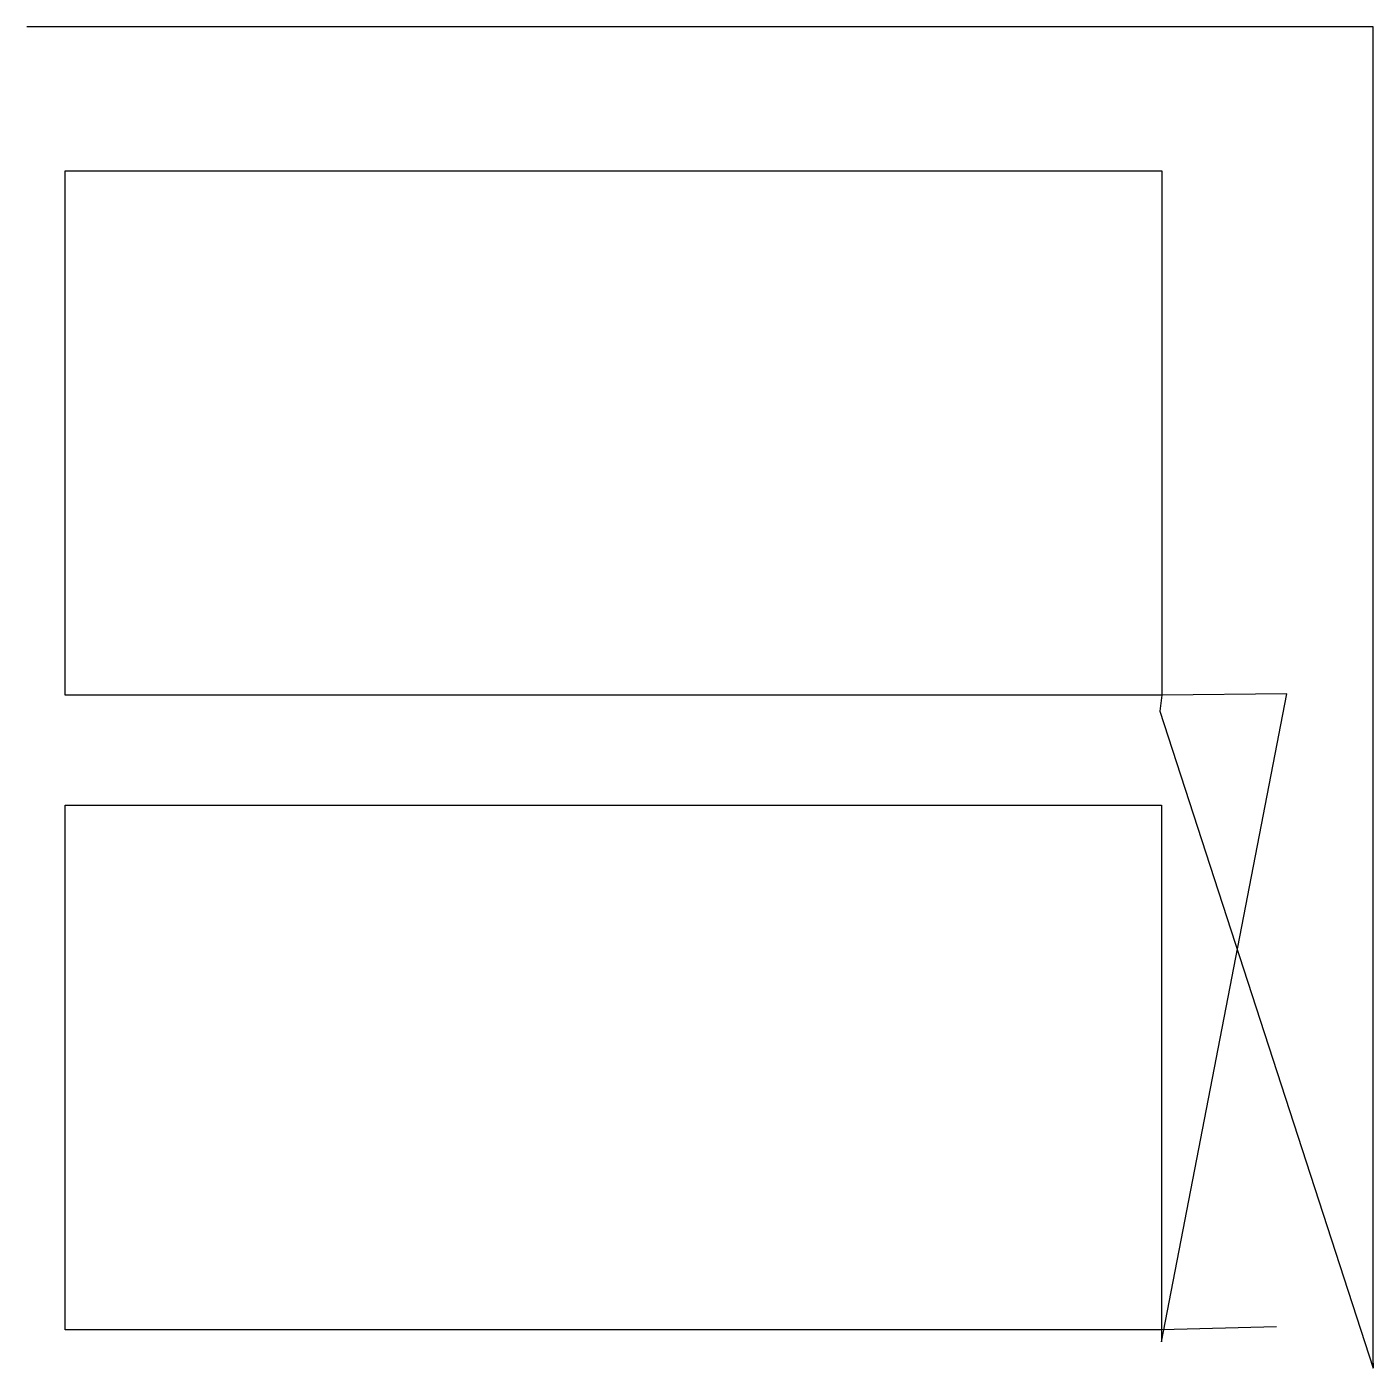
# Model space of a CAD drawing. Header units: metres. Extents: x 653 to 936, y 0 to 281.
import ezdxf

# ---------------------------------------------------------------- set-up
doc = ezdxf.new("R2010")
doc.units = ezdxf.units.M

msp = doc.modelspace()

# ---------------------------------------------------------------- linework, layer by layer
at = {"layer": 'TOOL_0'}
for p, q in [((654.441, 281.192), (653.441, 281.192)), ((935.808, 281.192), (654.441, 281.192)), ((935.808, 1), (935.808, 281.192)), ((661.492, 141.053), (661.492, 251.053)), ((661.492, 251.053), (891.492, 251.053)), ((891.492, 251.053), (891.492, 141.053)), ((891.397, 5.498), (917.693, 141.385)), ((917.693, 141.385), (891.492, 141.053)), ((891.492, 141.053), (661.492, 141.053)), ((891.492, 141.053), (891.061, 137.752)), ((891.061, 137.752), (935.808, 0)), ((661.462, 8.021), (661.462, 118.021)), ((661.462, 118.021), (891.462, 118.021)), ((891.462, 118.021), (891.462, 8.021)), ((915.57, 8.627), (891.462, 8.021)), ((891.462, 8.021), (661.462, 8.021)), ((891.462, 8.021), (891.397, 5.498)), ((935.808, 0), (935.808, 1)), ((935.808, 1), (935.808, 0)), ((935.808, 0), (935.808, 1))]:
    msp.add_line(p, q, dxfattribs=at)

doc.saveas('drawing.dxf')
